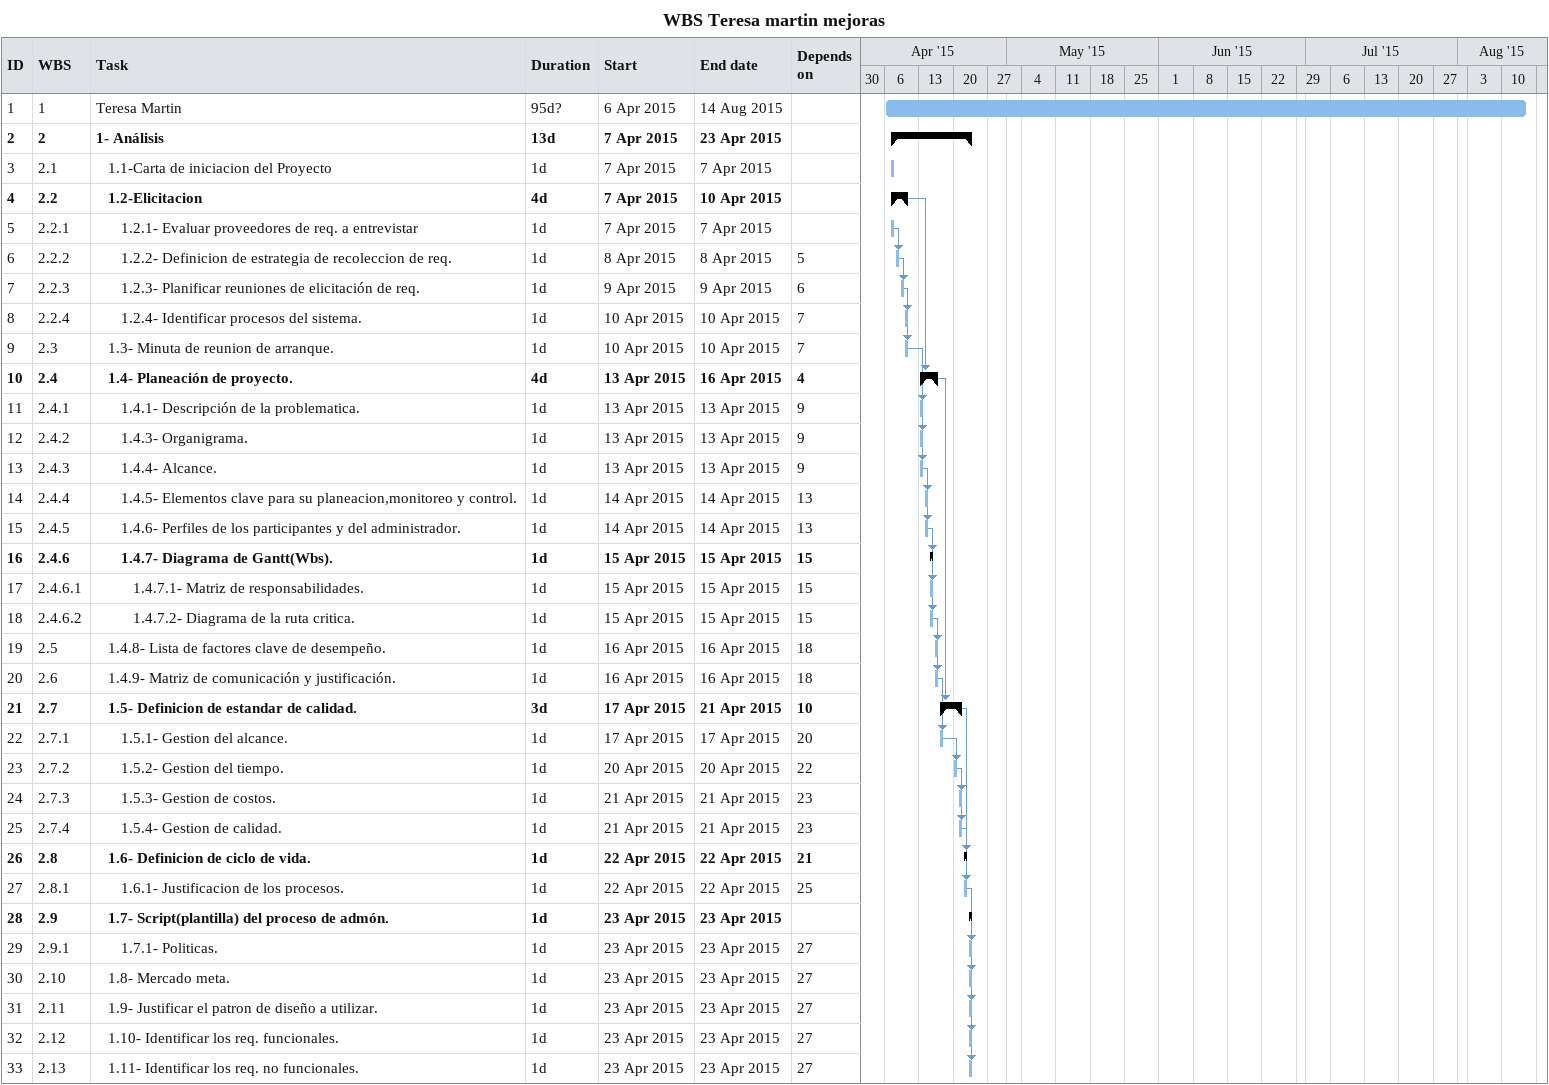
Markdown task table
WBS Teresa martin mejoras

| ID | WBS | Task | Duration | Start | Finish | Predecessors |
|---|---|---|---|---|---|---|
| 1 | 1 | Teresa Martin | 95d? | 2015-04-06 | 2015-08-14 |  |
| 2 | 2 | **1- Análisis** | 13d | 2015-04-07 | 2015-04-23 |  |
| 3 | 2.1 | 1.1-Carta de iniciacion del Proyecto | 1d | 2015-04-07 | 2015-04-07 |  |
| 4 | 2.2 | **1.2-Elicitacion** | 4d | 2015-04-07 | 2015-04-10 |  |
| 5 | 2.2.1 | 1.2.1- Evaluar proveedores de req. a entrevistar | 1d | 2015-04-07 | 2015-04-07 |  |
| 6 | 2.2.2 | 1.2.2- Definicion de estrategia de recoleccion de req. | 1d | 2015-04-08 | 2015-04-08 | 5 |
| 7 | 2.2.3 | 1.2.3- Planificar reuniones de elicitación de req. | 1d | 2015-04-09 | 2015-04-09 | 6 |
| 8 | 2.2.4 | 1.2.4- Identificar procesos del sistema. | 1d | 2015-04-10 | 2015-04-10 | 7 |
| 9 | 2.3 | 1.3- Minuta de reunion de arranque. | 1d | 2015-04-10 | 2015-04-10 | 7 |
| 10 | 2.4 | **1.4- Planeación de proyecto.** | 4d | 2015-04-13 | 2015-04-16 | 4 |
| 11 | 2.4.1 | 1.4.1- Descripción de la problematica. | 1d | 2015-04-13 | 2015-04-13 | 9 |
| 12 | 2.4.2 | 1.4.3- Organigrama. | 1d | 2015-04-13 | 2015-04-13 | 9 |
| 13 | 2.4.3 | 1.4.4- Alcance. | 1d | 2015-04-13 | 2015-04-13 | 9 |
| 14 | 2.4.4 | 1.4.5- Elementos clave para su planeacion,monitoreo y control. | 1d | 2015-04-14 | 2015-04-14 | 13 |
| 15 | 2.4.5 | 1.4.6- Perfiles de los participantes y del administrador. | 1d | 2015-04-14 | 2015-04-14 | 13 |
| 16 | 2.4.6 | **1.4.7- Diagrama de Gantt(Wbs).** | 1d | 2015-04-15 | 2015-04-15 | 15 |
| 17 | 2.4.6.1 | 1.4.7.1- Matriz de responsabilidades. | 1d | 2015-04-15 | 2015-04-15 | 15 |
| 18 | 2.4.6.2 | 1.4.7.2- Diagrama de la ruta critica. | 1d | 2015-04-15 | 2015-04-15 | 15 |
| 19 | 2.5 | 1.4.8- Lista de factores clave de desempeño. | 1d | 2015-04-16 | 2015-04-16 | 18 |
| 20 | 2.6 | 1.4.9- Matriz de comunicación y justificación. | 1d | 2015-04-16 | 2015-04-16 | 18 |
| 21 | 2.7 | **1.5- Definicion de estandar de calidad.** | 3d | 2015-04-17 | 2015-04-21 | 10 |
| 22 | 2.7.1 | 1.5.1- Gestion del alcance. | 1d | 2015-04-17 | 2015-04-17 | 20 |
| 23 | 2.7.2 | 1.5.2- Gestion del tiempo. | 1d | 2015-04-20 | 2015-04-20 | 22 |
| 24 | 2.7.3 | 1.5.3- Gestion de costos. | 1d | 2015-04-21 | 2015-04-21 | 23 |
| 25 | 2.7.4 | 1.5.4- Gestion de calidad. | 1d | 2015-04-21 | 2015-04-21 | 23 |
| 26 | 2.8 | **1.6- Definicion de ciclo de vida.** | 1d | 2015-04-22 | 2015-04-22 | 21 |
| 27 | 2.8.1 | 1.6.1- Justificacion de los procesos. | 1d | 2015-04-22 | 2015-04-22 | 25 |
| 28 | 2.9 | **1.7- Script(plantilla) del proceso de admón.** | 1d | 2015-04-23 | 2015-04-23 |  |
| 29 | 2.9.1 | 1.7.1- Politicas. | 1d | 2015-04-23 | 2015-04-23 | 27 |
| 30 | 2.10 | 1.8- Mercado meta. | 1d | 2015-04-23 | 2015-04-23 | 27 |
| 31 | 2.11 | 1.9- Justificar el patron de diseño a utilizar. | 1d | 2015-04-23 | 2015-04-23 | 27 |
| 32 | 2.12 | 1.10- Identificar los req. funcionales. | 1d | 2015-04-23 | 2015-04-23 | 27 |
| 33 | 2.13 | 1.11- Identificar los req. no funcionales. | 1d | 2015-04-23 | 2015-04-23 | 27 |
